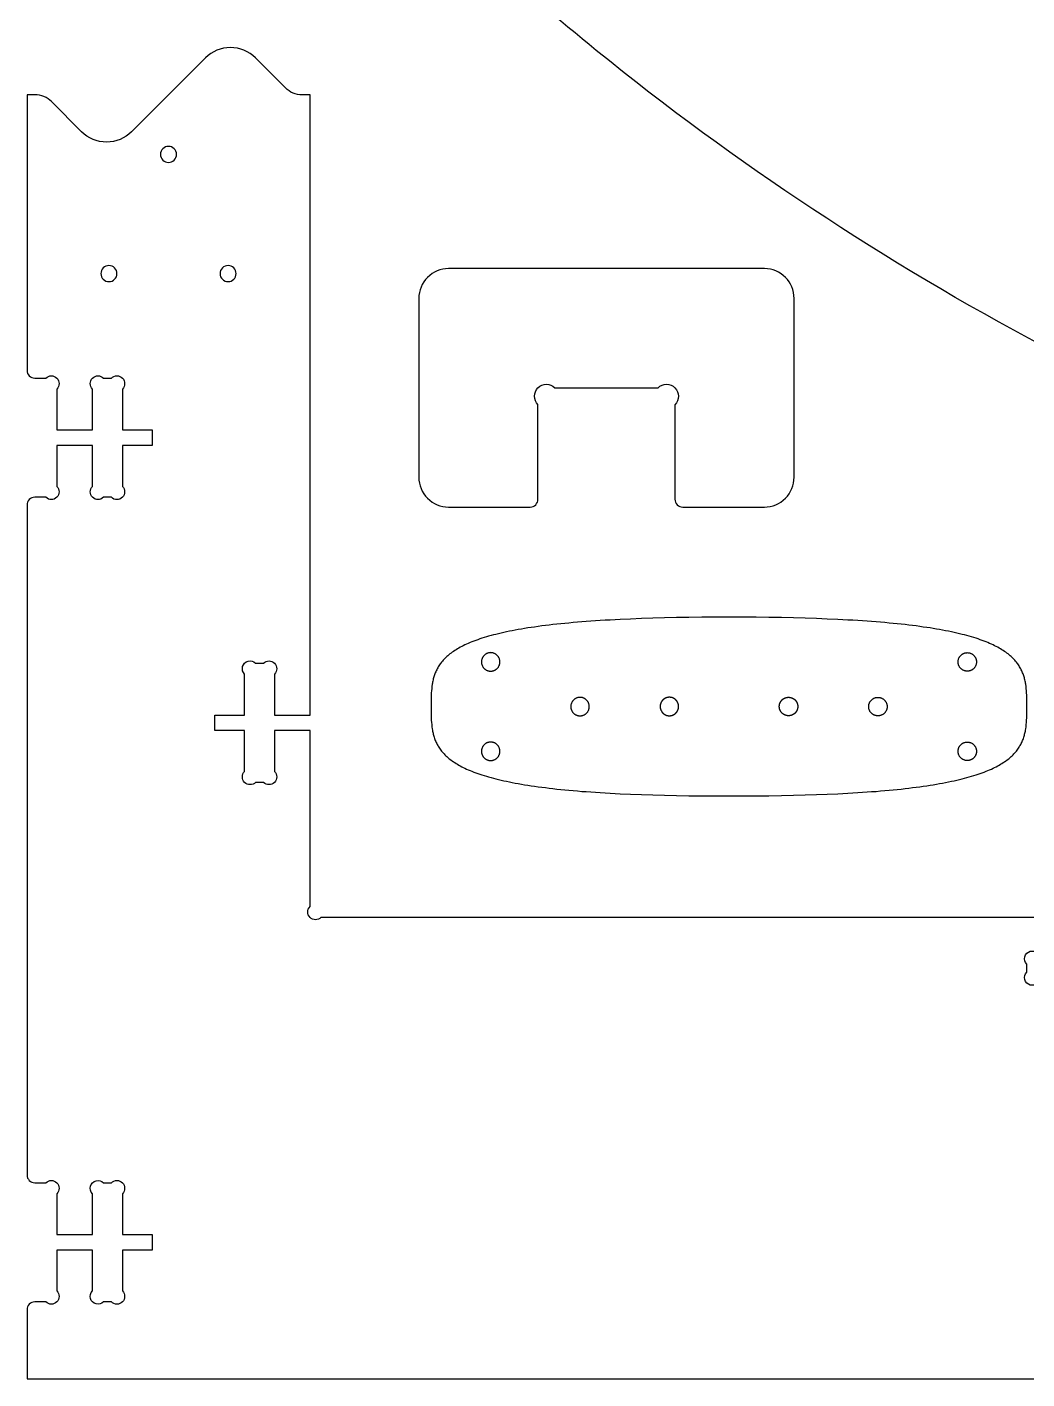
# Model space of a CAD drawing. Extents: x 1.2 to 94.8, y 1.3 to 46.7.
# Drawn here: x 1.22 to 18.01, y 1.32 to 24 of the extents above; entities that cross this region are included whole.
import ezdxf

# ---------------------------------------------------------------- set-up
doc = ezdxf.new("R2010")
doc.units = 0
for name, color, linetype in [('THRUCUT_HOLES', 150, 'CONTINUOUS'), ('THRUCUT_LARGE_PARTS', 18, 'CONTINUOUS'), ('THRUCUT_SMALL_PARTS_WITH_S', 30, 'CONTINUOUS')]:
    doc.layers.add(name, color=color, linetype=linetype)

msp = doc.modelspace()

# ---------------------------------------------------------------- linework, layer by layer
at = {"layer": 'THRUCUT_HOLES'}
for points in [[(3.596, 21.998, 0.414214), (3.461, 21.863, 0.414214), (3.596, 21.728, 0.414214), (3.731, 21.863, 0.414214)], [(2.596, 19.998, 0.414214), (2.461, 19.863, 0.414214), (2.596, 19.728, 0.414214), (2.731, 19.863, 0.414214)], [(4.596, 19.998, 0.414214), (4.461, 19.863, 0.414214), (4.596, 19.728, 0.414214), (4.731, 19.863, 0.414214)]]:
    msp.add_lwpolyline(points, format="xyb", close=True, dxfattribs=at)
at = {"layer": 'THRUCUT_LARGE_PARTS'}
for points in [[(12.388, 28.453, 0.082577), (24.029, 21.166, 0.082577), (37.402, 18.038, 0.004024)], [(18.281, 18.646, -0.048438), (10.776, 23.609, -0.025457), (7.122, 26.892, -0.018794)], [(18.872, 9.06), (6.155, 9.06, -1), (5.971, 9.244), (5.971, 12.197), (5.374, 12.197), (5.374, 11.511, -1), (5.191, 11.327), (5.058, 11.327, -1), (4.874, 11.511), (4.874, 12.197), (4.374, 12.197), (4.374, 12.457), (4.874, 12.457), (4.874, 13.143, -1), (5.058, 13.327), (5.191, 13.327, -1), (5.374, 13.143), (5.374, 12.457), (5.971, 12.457), (5.971, 22.863), (5.838, 22.863, -0.198856), (5.558, 22.978), (5.055, 23.481, 0.414214), (4.216, 23.482), (3.596, 22.863), (2.976, 22.244, -0.414214), (2.137, 22.244), (1.634, 22.748, 0.198856), (1.354, 22.863), (1.221, 22.863), (1.221, 18.24, 0.414211), (1.351, 18.11), (1.537, 18.11, -1), (1.721, 17.926), (1.721, 17.24), (2.321, 17.24), (2.321, 17.926, -1), (2.505, 18.11), (2.637, 18.11, -1), (2.821, 17.926), (2.821, 17.24), (3.321, 17.24), (3.321, 16.98), (2.821, 16.98), (2.821, 16.294, -1), (2.637, 16.11), (2.505, 16.11, -1), (2.321, 16.294), (2.321, 16.98), (1.721, 16.98), (1.721, 16.294, -1), (1.537, 16.11), (1.351, 16.11, 0.414214), (1.221, 15.98), (1.221, 4.74, 0.414211), (1.351, 4.61), (1.537, 4.61, -1), (1.721, 4.426), (1.721, 3.74), (2.321, 3.74), (2.321, 4.426, -1), (2.505, 4.61), (2.637, 4.61, -1), (2.821, 4.426), (2.821, 3.74), (3.321, 3.74), (3.321, 3.48), (2.821, 3.48), (2.821, 2.794, -1), (2.637, 2.61), (2.505, 2.61, -1), (2.321, 2.794), (2.321, 3.48), (1.721, 3.48), (1.721, 2.794, -1), (1.537, 2.61), (1.351, 2.61, 0.414214), (1.221, 2.48), (1.221, 1.318), (20.218, 1.318, 0.41421)], [(18.185, 7.96, -1), (18.002, 8.144), (18.002, 8.276, -1), (18.185, 8.46)]]:
    msp.add_lwpolyline(points, format="xyb", dxfattribs=at)
at = {"layer": 'THRUCUT_SMALL_PARTS_WITH_S'}
msp.add_lwpolyline([(10.804, 19.947), (8.297, 19.947, 0.414219), (7.797, 19.447), (7.797, 16.447, 0.414214), (8.297, 15.947), (9.667, 15.947, 0.414214), (9.797, 16.077), (9.797, 17.665, -1), (10.08, 17.947), (10.947, 17.947), (11.814, 17.947, -1), (12.097, 17.664), (12.097, 16.077, 0.414214), (12.227, 15.947), (13.597, 15.947, 0.414214), (14.097, 16.447), (14.097, 19.447, 0.414208), (13.597, 19.947)], format="xyb", close=True, dxfattribs=at)
for points in [[(13.003, 14.099), (12.772, 14.098), (12.549, 14.097), (12.332, 14.094), (12.123, 14.091), (11.92, 14.087), (11.725, 14.081), (11.535, 14.075), (11.353, 14.068), (11.177, 14.06), (11.007, 14.051), (10.924, 14.047), (10.843, 14.042), (10.763, 14.037), (10.685, 14.031), (10.608, 14.026), (10.533, 14.02), (10.46, 14.014), (10.387, 14.008), (10.317, 14.001), (10.247, 13.995), (10.179, 13.988), (10.113, 13.981), (10.047, 13.974), (9.983, 13.966), (9.921, 13.958), (9.86, 13.951), (9.8, 13.943), (9.741, 13.934), (9.684, 13.926), (9.628, 13.918), (9.573, 13.909), (9.52, 13.9), (9.467, 13.891), (9.416, 13.881), (9.366, 13.872), (9.318, 13.862), (9.27, 13.852), (9.224, 13.842), (9.179, 13.832), (9.135, 13.822), (9.092, 13.811), (9.05, 13.801), (9.009, 13.79), (8.969, 13.779), (8.931, 13.767), (8.893, 13.756), (8.857, 13.745), (8.821, 13.733), (8.786, 13.721), (8.753, 13.709), (8.72, 13.697), (8.689, 13.684), (8.658, 13.672), (8.628, 13.659), (8.599, 13.646), (8.571, 13.634), (8.544, 13.62), (8.518, 13.607), (8.493, 13.594), (8.468, 13.58), (8.445, 13.567), (8.422, 13.553), (8.4, 13.539), (8.379, 13.525), (8.358, 13.51), (8.338, 13.496), (8.319, 13.482), (8.301, 13.467), (8.284, 13.452), (8.267, 13.437), (8.251, 13.422), (8.235, 13.407), (8.22, 13.392), (8.206, 13.376), (8.193, 13.361), (8.18, 13.345), (8.167, 13.329), (8.156, 13.314), (8.145, 13.298), (8.134, 13.282), (8.124, 13.265), (8.114, 13.249), (8.105, 13.232), (8.097, 13.216), (8.089, 13.199), (8.081, 13.183), (8.074, 13.166), (8.068, 13.149), (8.061, 13.132), (8.055, 13.114), (8.05, 13.097), (8.045, 13.08), (8.04, 13.062), (8.036, 13.045), (8.032, 13.027), (8.029, 13.009), (8.025, 12.991), (8.022, 12.974), (8.017, 12.937), (8.013, 12.901), (8.01, 12.864), (8.007, 12.827), (8.006, 12.79), (8.004, 12.752), (8.004, 12.714), (8.003, 12.676), (8.003, 12.599), (8.003, 12.521), (8.004, 12.483), (8.004, 12.445), (8.006, 12.408), (8.007, 12.37), (8.01, 12.333), (8.013, 12.296), (8.017, 12.26), (8.022, 12.224), (8.025, 12.206), (8.029, 12.188), (8.032, 12.17), (8.036, 12.153), (8.04, 12.135), (8.045, 12.118), (8.05, 12.1), (8.055, 12.083), (8.061, 12.066), (8.068, 12.049), (8.074, 12.032), (8.081, 12.015), (8.089, 11.998), (8.097, 11.981), (8.105, 11.965), (8.114, 11.948), (8.124, 11.932), (8.134, 11.916), (8.145, 11.9), (8.156, 11.884), (8.167, 11.868), (8.18, 11.852), (8.193, 11.836), (8.206, 11.821), (8.22, 11.805), (8.235, 11.79), (8.251, 11.775), (8.267, 11.76), (8.284, 11.745), (8.301, 11.73), (8.319, 11.716), (8.338, 11.701), (8.358, 11.687), (8.379, 11.673), (8.4, 11.658), (8.422, 11.644), (8.445, 11.631), (8.468, 11.617), (8.493, 11.603), (8.518, 11.59), (8.544, 11.577), (8.571, 11.564), (8.599, 11.551), (8.628, 11.538), (8.658, 11.525), (8.689, 11.513), (8.72, 11.5), (8.753, 11.488), (8.786, 11.476), (8.821, 11.464), (8.857, 11.453), (8.893, 11.441), (8.931, 11.43), (8.969, 11.419), (9.009, 11.407), (9.05, 11.397), (9.092, 11.386), (9.135, 11.375), (9.179, 11.365), (9.224, 11.355), (9.27, 11.345), (9.318, 11.335), (9.366, 11.325), (9.416, 11.316), (9.467, 11.306), (9.52, 11.297), (9.573, 11.288), (9.628, 11.28), (9.684, 11.271), (9.741, 11.263), (9.8, 11.255), (9.86, 11.247), (9.921, 11.239), (9.983, 11.231), (10.047, 11.224), (10.113, 11.216), (10.179, 11.209), (10.247, 11.203), (10.317, 11.196), (10.387, 11.19), (10.46, 11.183), (10.533, 11.177), (10.608, 11.172), (10.685, 11.166), (10.763, 11.161), (10.843, 11.156), (10.924, 11.151), (11.007, 11.146), (11.177, 11.137), (11.353, 11.129), (11.535, 11.122), (11.725, 11.116), (11.92, 11.111), (12.123, 11.106), (12.332, 11.103), (12.549, 11.101), (12.772, 11.099), (13.003, 11.099), (13.234, 11.099), (13.457, 11.101), (13.674, 11.103), (13.883, 11.106), (14.086, 11.111), (14.282, 11.116), (14.471, 11.122), (14.654, 11.129), (14.83, 11.137), (15, 11.146), (15.082, 11.151), (15.164, 11.156), (15.243, 11.161), (15.321, 11.166), (15.398, 11.172), (15.473, 11.177), (15.547, 11.183), (15.619, 11.19), (15.69, 11.196), (15.759, 11.203), (15.827, 11.209), (15.894, 11.216), (15.959, 11.224), (16.023, 11.231), (16.085, 11.239), (16.147, 11.247), (16.207, 11.255), (16.265, 11.263), (16.322, 11.271), (16.378, 11.28), (16.433, 11.288), (16.487, 11.297), (16.539, 11.306), (16.59, 11.316), (16.64, 11.325), (16.689, 11.335), (16.736, 11.345), (16.783, 11.355), (16.828, 11.365), (16.872, 11.375), (16.915, 11.386), (16.957, 11.397), (16.997, 11.407), (17.037, 11.419), (17.076, 11.43), (17.113, 11.441), (17.15, 11.453), (17.185, 11.464), (17.22, 11.476), (17.254, 11.488), (17.286, 11.5), (17.318, 11.513), (17.348, 11.525), (17.378, 11.538), (17.407, 11.551), (17.435, 11.564), (17.462, 11.577), (17.488, 11.59), (17.514, 11.603), (17.538, 11.617), (17.562, 11.631), (17.584, 11.644), (17.607, 11.658), (17.628, 11.673), (17.648, 11.687), (17.668, 11.701), (17.687, 11.716), (17.705, 11.73), (17.723, 11.745), (17.74, 11.76), (17.756, 11.775), (17.771, 11.79), (17.786, 11.805), (17.8, 11.821), (17.814, 11.836), (17.827, 11.852), (17.839, 11.868), (17.851, 11.884), (17.862, 11.9), (17.872, 11.916), (17.882, 11.932), (17.892, 11.948), (17.901, 11.965), (17.909, 11.981), (17.917, 11.998), (17.925, 12.015), (17.932, 12.032), (17.939, 12.049), (17.945, 12.066), (17.951, 12.083), (17.956, 12.1), (17.961, 12.118), (17.966, 12.135), (17.97, 12.153), (17.974, 12.17), (17.978, 12.188), (17.981, 12.206), (17.984, 12.224), (17.989, 12.26), (17.993, 12.296), (17.997, 12.333), (17.999, 12.37), (18.001, 12.408), (18.002, 12.445), (18.003, 12.483), (18.003, 12.521), (18.003, 12.599), (18.003, 12.676), (18.003, 12.714), (18.002, 12.752), (18.001, 12.79), (17.999, 12.827), (17.997, 12.864), (17.993, 12.901), (17.989, 12.937), (17.984, 12.974), (17.981, 12.991), (17.978, 13.009), (17.974, 13.027), (17.97, 13.045), (17.966, 13.062), (17.961, 13.08), (17.956, 13.097), (17.951, 13.114), (17.945, 13.132), (17.939, 13.149), (17.932, 13.166), (17.925, 13.183), (17.917, 13.199), (17.909, 13.216), (17.901, 13.232), (17.892, 13.249), (17.882, 13.265), (17.872, 13.282), (17.862, 13.298), (17.851, 13.314), (17.839, 13.329), (17.827, 13.345), (17.814, 13.361), (17.8, 13.376), (17.786, 13.392), (17.771, 13.407), (17.756, 13.422), (17.74, 13.437), (17.723, 13.452), (17.705, 13.467), (17.687, 13.482), (17.668, 13.496), (17.648, 13.51), (17.628, 13.525), (17.607, 13.539), (17.584, 13.553), (17.562, 13.567), (17.538, 13.58), (17.514, 13.594), (17.488, 13.607), (17.462, 13.62), (17.435, 13.634), (17.407, 13.646), (17.378, 13.659), (17.348, 13.672), (17.318, 13.684), (17.286, 13.697), (17.254, 13.709), (17.22, 13.721), (17.185, 13.733), (17.15, 13.745), (17.113, 13.756), (17.076, 13.767), (17.037, 13.779), (16.997, 13.79), (16.957, 13.801), (16.915, 13.811), (16.872, 13.822), (16.828, 13.832), (16.783, 13.842), (16.736, 13.852), (16.689, 13.862), (16.64, 13.872), (16.59, 13.881), (16.539, 13.891), (16.487, 13.9), (16.433, 13.909), (16.378, 13.918), (16.322, 13.926), (16.265, 13.934), (16.207, 13.943), (16.147, 13.951), (16.085, 13.958), (16.023, 13.966), (15.959, 13.974), (15.894, 13.981), (15.827, 13.988), (15.759, 13.995), (15.69, 14.001), (15.619, 14.008), (15.547, 14.014), (15.473, 14.02), (15.398, 14.026), (15.321, 14.031), (15.243, 14.037), (15.164, 14.042), (15.082, 14.047), (15, 14.051), (14.83, 14.06), (14.654, 14.068), (14.471, 14.075), (14.282, 14.081), (14.086, 14.087), (13.883, 14.091), (13.674, 14.094), (13.457, 14.097), (13.234, 14.098)], [(9.003, 13.194), (9.011, 13.194), (9.019, 13.194), (9.027, 13.195), (9.034, 13.197), (9.042, 13.198), (9.049, 13.201), (9.057, 13.203), (9.064, 13.206), (9.07, 13.209), (9.077, 13.212), (9.084, 13.216), (9.09, 13.22), (9.096, 13.224), (9.102, 13.229), (9.107, 13.234), (9.113, 13.239), (9.118, 13.244), (9.123, 13.25), (9.127, 13.256), (9.132, 13.262), (9.136, 13.268), (9.14, 13.275), (9.143, 13.281), (9.146, 13.288), (9.149, 13.295), (9.151, 13.303), (9.153, 13.31), (9.155, 13.317), (9.156, 13.325), (9.157, 13.333), (9.158, 13.341), (9.158, 13.349), (9.158, 13.357), (9.157, 13.364), (9.156, 13.372), (9.155, 13.38), (9.153, 13.387), (9.151, 13.395), (9.149, 13.402), (9.146, 13.409), (9.143, 13.416), (9.14, 13.422), (9.136, 13.429), (9.132, 13.435), (9.127, 13.441), (9.123, 13.447), (9.118, 13.453), (9.113, 13.458), (9.107, 13.463), (9.102, 13.468), (9.096, 13.473), (9.09, 13.477), (9.084, 13.481), (9.077, 13.485), (9.07, 13.488), (9.064, 13.491), (9.057, 13.494), (9.049, 13.497), (9.042, 13.499), (9.034, 13.5), (9.027, 13.502), (9.019, 13.503), (9.011, 13.503), (9.003, 13.504), (8.995, 13.503), (8.987, 13.503), (8.98, 13.502), (8.972, 13.5), (8.965, 13.499), (8.957, 13.497), (8.95, 13.494), (8.943, 13.491), (8.936, 13.488), (8.929, 13.485), (8.923, 13.481), (8.917, 13.477), (8.911, 13.473), (8.905, 13.468), (8.899, 13.463), (8.894, 13.458), (8.889, 13.453), (8.884, 13.447), (8.879, 13.441), (8.875, 13.435), (8.871, 13.429), (8.867, 13.422), (8.864, 13.416), (8.86, 13.409), (8.858, 13.402), (8.855, 13.395), (8.853, 13.387), (8.851, 13.38), (8.85, 13.372), (8.849, 13.364), (8.848, 13.357), (8.848, 13.349), (8.848, 13.341), (8.849, 13.333), (8.85, 13.325), (8.851, 13.317), (8.853, 13.31), (8.855, 13.303), (8.858, 13.295), (8.86, 13.288), (8.864, 13.281), (8.867, 13.275), (8.871, 13.268), (8.875, 13.262), (8.879, 13.256), (8.884, 13.25), (8.889, 13.244), (8.894, 13.239), (8.899, 13.234), (8.905, 13.229), (8.911, 13.224), (8.917, 13.22), (8.923, 13.216), (8.929, 13.212), (8.936, 13.209), (8.943, 13.206), (8.95, 13.203), (8.957, 13.201), (8.965, 13.198), (8.972, 13.197), (8.98, 13.195), (8.987, 13.194), (8.995, 13.194)], [(17.003, 13.194), (16.995, 13.194), (16.987, 13.194), (16.979, 13.195), (16.972, 13.197), (16.964, 13.198), (16.957, 13.201), (16.95, 13.203), (16.943, 13.206), (16.936, 13.209), (16.929, 13.212), (16.923, 13.216), (16.916, 13.22), (16.91, 13.224), (16.904, 13.229), (16.899, 13.234), (16.893, 13.239), (16.888, 13.244), (16.883, 13.25), (16.879, 13.256), (16.875, 13.262), (16.87, 13.268), (16.867, 13.275), (16.863, 13.281), (16.86, 13.288), (16.857, 13.295), (16.855, 13.303), (16.853, 13.31), (16.851, 13.317), (16.85, 13.325), (16.849, 13.333), (16.848, 13.341), (16.848, 13.349), (16.848, 13.357), (16.849, 13.364), (16.85, 13.372), (16.851, 13.38), (16.853, 13.387), (16.855, 13.395), (16.857, 13.402), (16.86, 13.409), (16.863, 13.416), (16.867, 13.422), (16.87, 13.429), (16.875, 13.435), (16.879, 13.441), (16.883, 13.447), (16.888, 13.453), (16.893, 13.458), (16.899, 13.463), (16.904, 13.468), (16.91, 13.473), (16.916, 13.477), (16.923, 13.481), (16.929, 13.485), (16.936, 13.488), (16.943, 13.491), (16.95, 13.494), (16.957, 13.497), (16.964, 13.499), (16.972, 13.5), (16.979, 13.502), (16.987, 13.503), (16.995, 13.503), (17.003, 13.504), (17.011, 13.503), (17.019, 13.503), (17.027, 13.502), (17.034, 13.5), (17.042, 13.499), (17.049, 13.497), (17.056, 13.494), (17.063, 13.491), (17.07, 13.488), (17.077, 13.485), (17.083, 13.481), (17.09, 13.477), (17.096, 13.473), (17.102, 13.468), (17.107, 13.463), (17.113, 13.458), (17.118, 13.453), (17.123, 13.447), (17.127, 13.441), (17.132, 13.435), (17.136, 13.429), (17.139, 13.422), (17.143, 13.416), (17.146, 13.409), (17.149, 13.402), (17.151, 13.395), (17.153, 13.387), (17.155, 13.38), (17.156, 13.372), (17.157, 13.364), (17.158, 13.357), (17.158, 13.349), (17.158, 13.341), (17.157, 13.333), (17.156, 13.325), (17.155, 13.317), (17.153, 13.31), (17.151, 13.303), (17.149, 13.295), (17.146, 13.288), (17.143, 13.281), (17.139, 13.275), (17.136, 13.268), (17.132, 13.262), (17.127, 13.256), (17.123, 13.25), (17.118, 13.244), (17.113, 13.239), (17.107, 13.234), (17.102, 13.229), (17.096, 13.224), (17.09, 13.22), (17.083, 13.216), (17.077, 13.212), (17.07, 13.209), (17.063, 13.206), (17.056, 13.203), (17.049, 13.201), (17.042, 13.198), (17.034, 13.197), (17.027, 13.195), (17.019, 13.194), (17.011, 13.194)], [(10.503, 12.444), (10.511, 12.444), (10.519, 12.444), (10.527, 12.445), (10.535, 12.447), (10.542, 12.448), (10.549, 12.451), (10.557, 12.453), (10.564, 12.456), (10.57, 12.459), (10.577, 12.462), (10.584, 12.466), (10.59, 12.47), (10.596, 12.474), (10.602, 12.479), (10.608, 12.484), (10.613, 12.489), (10.618, 12.494), (10.623, 12.5), (10.628, 12.506), (10.632, 12.512), (10.636, 12.518), (10.64, 12.525), (10.643, 12.531), (10.646, 12.538), (10.649, 12.545), (10.651, 12.552), (10.653, 12.56), (10.655, 12.567), (10.657, 12.575), (10.657, 12.583), (10.658, 12.591), (10.658, 12.599), (10.658, 12.607), (10.657, 12.614), (10.657, 12.622), (10.655, 12.63), (10.653, 12.637), (10.651, 12.645), (10.649, 12.652), (10.646, 12.659), (10.643, 12.666), (10.64, 12.672), (10.636, 12.679), (10.632, 12.685), (10.628, 12.691), (10.623, 12.697), (10.618, 12.703), (10.613, 12.708), (10.608, 12.713), (10.602, 12.718), (10.596, 12.723), (10.59, 12.727), (10.584, 12.731), (10.577, 12.735), (10.57, 12.738), (10.564, 12.741), (10.557, 12.744), (10.549, 12.747), (10.542, 12.749), (10.535, 12.75), (10.527, 12.752), (10.519, 12.753), (10.511, 12.753), (10.503, 12.754), (10.495, 12.753), (10.487, 12.753), (10.48, 12.752), (10.472, 12.75), (10.465, 12.749), (10.457, 12.747), (10.45, 12.744), (10.443, 12.741), (10.436, 12.738), (10.429, 12.735), (10.423, 12.731), (10.417, 12.727), (10.411, 12.723), (10.405, 12.718), (10.399, 12.713), (10.394, 12.708), (10.389, 12.703), (10.384, 12.697), (10.379, 12.691), (10.375, 12.685), (10.371, 12.679), (10.367, 12.672), (10.364, 12.666), (10.36, 12.659), (10.358, 12.652), (10.355, 12.645), (10.353, 12.637), (10.351, 12.63), (10.35, 12.622), (10.349, 12.614), (10.348, 12.607), (10.348, 12.599), (10.348, 12.591), (10.349, 12.583), (10.35, 12.575), (10.351, 12.567), (10.353, 12.56), (10.355, 12.552), (10.358, 12.545), (10.36, 12.538), (10.364, 12.531), (10.367, 12.525), (10.371, 12.518), (10.375, 12.512), (10.379, 12.506), (10.384, 12.5), (10.389, 12.494), (10.394, 12.489), (10.399, 12.484), (10.405, 12.479), (10.411, 12.474), (10.417, 12.47), (10.423, 12.466), (10.429, 12.462), (10.436, 12.459), (10.443, 12.456), (10.45, 12.453), (10.457, 12.451), (10.465, 12.448), (10.472, 12.447), (10.48, 12.445), (10.487, 12.444), (10.495, 12.444)], [(12.158, 12.6), (12.158, 12.602), (12.158, 12.604), (12.158, 12.605), (12.158, 12.607), (12.158, 12.609), (12.158, 12.611), (12.158, 12.612), (12.158, 12.614), (12.157, 12.616), (12.157, 12.618), (12.157, 12.619), (12.157, 12.621), (12.157, 12.623), (12.156, 12.625), (12.156, 12.627), (12.156, 12.628), (12.155, 12.63), (12.155, 12.632), (12.155, 12.634), (12.154, 12.636), (12.154, 12.637), (12.153, 12.639), (12.153, 12.641), (12.152, 12.643), (12.152, 12.645), (12.151, 12.646), (12.151, 12.648), (12.15, 12.65), (12.149, 12.652), (12.149, 12.654), (12.148, 12.655), (12.147, 12.657), (12.147, 12.659), (12.146, 12.661), (12.145, 12.663), (12.144, 12.664), (12.144, 12.666), (12.143, 12.667), (12.143, 12.668), (12.142, 12.669), (12.142, 12.67), (12.141, 12.671), (12.141, 12.671), (12.141, 12.672), (12.14, 12.673), (12.14, 12.674), (12.139, 12.675), (12.139, 12.676), (12.138, 12.677), (12.138, 12.677), (12.137, 12.678), (12.137, 12.679), (12.136, 12.68), (12.136, 12.681), (12.135, 12.682), (12.135, 12.682), (12.134, 12.683), (12.134, 12.684), (12.133, 12.685), (12.132, 12.686), (12.132, 12.687), (12.131, 12.687), (12.131, 12.688), (12.13, 12.689), (12.13, 12.69), (12.129, 12.691), (12.128, 12.692), (12.128, 12.692), (12.127, 12.693), (12.127, 12.694), (12.126, 12.695), (12.125, 12.696), (12.125, 12.696), (12.124, 12.697), (12.124, 12.698), (12.123, 12.699), (12.122, 12.699), (12.122, 12.7), (12.121, 12.701), (12.12, 12.702), (12.12, 12.702), (12.119, 12.703), (12.118, 12.704), (12.118, 12.705), (12.117, 12.705), (12.116, 12.706), (12.116, 12.707), (12.115, 12.708), (12.114, 12.708), (12.114, 12.709), (12.113, 12.71), (12.112, 12.71), (12.111, 12.711), (12.111, 12.712), (12.11, 12.713), (12.109, 12.713), (12.109, 12.714), (12.108, 12.715), (12.107, 12.715), (12.106, 12.716), (12.106, 12.717), (12.105, 12.717), (12.104, 12.718), (12.103, 12.719), (12.103, 12.719), (12.102, 12.72), (12.101, 12.721), (12.1, 12.721), (12.099, 12.722), (12.099, 12.722), (12.098, 12.723), (12.097, 12.724), (12.096, 12.724), (12.095, 12.725), (12.095, 12.725), (12.094, 12.726), (12.093, 12.727), (12.092, 12.727), (12.091, 12.728), (12.091, 12.728), (12.09, 12.729), (12.089, 12.729), (12.088, 12.73), (12.087, 12.73), (12.086, 12.731), (12.086, 12.732), (12.085, 12.732), (12.084, 12.733), (12.083, 12.733), (12.082, 12.734), (12.081, 12.734), (12.081, 12.735), (12.08, 12.735), (12.079, 12.736), (12.078, 12.736), (12.077, 12.736), (12.076, 12.737), (12.075, 12.737), (12.074, 12.738), (12.074, 12.738), (12.073, 12.739), (12.072, 12.739), (12.071, 12.74), (12.07, 12.74), (12.069, 12.74), (12.067, 12.741), (12.066, 12.742), (12.064, 12.743), (12.062, 12.744), (12.06, 12.744), (12.059, 12.745), (12.057, 12.746), (12.055, 12.746), (12.053, 12.747), (12.051, 12.748), (12.05, 12.748), (12.048, 12.749), (12.046, 12.749), (12.044, 12.75), (12.042, 12.75), (12.04, 12.751), (12.039, 12.751), (12.037, 12.751), (12.035, 12.752), (12.033, 12.752), (12.031, 12.753), (12.03, 12.753), (12.028, 12.753), (12.026, 12.753), (12.024, 12.754), (12.023, 12.754), (12.021, 12.754), (12.019, 12.754), (12.017, 12.755), (12.015, 12.755), (12.014, 12.755), (12.012, 12.755), (12.01, 12.755), (12.008, 12.755), (12.007, 12.755), (12.005, 12.755), (12.003, 12.755), (12.002, 12.755), (12, 12.755), (11.998, 12.755), (11.996, 12.755), (11.995, 12.755), (11.993, 12.755), (11.991, 12.755), (11.989, 12.755), (11.988, 12.754), (11.986, 12.754), (11.984, 12.754), (11.982, 12.754), (11.98, 12.753), (11.979, 12.753), (11.977, 12.753), (11.975, 12.753), (11.973, 12.752), (11.971, 12.752), (11.97, 12.751), (11.968, 12.751), (11.966, 12.751), (11.964, 12.75), (11.962, 12.75), (11.961, 12.749), (11.959, 12.749), (11.957, 12.748), (11.955, 12.748), (11.953, 12.747), (11.952, 12.746), (11.95, 12.746), (11.948, 12.745), (11.946, 12.744), (11.944, 12.744), (11.943, 12.743), (11.941, 12.742), (11.939, 12.741), (11.937, 12.74), (11.936, 12.74), (11.936, 12.74), (11.935, 12.739), (11.934, 12.739), (11.933, 12.738), (11.932, 12.738), (11.931, 12.737), (11.93, 12.737), (11.929, 12.736), (11.929, 12.736), (11.928, 12.736), (11.927, 12.735), (11.926, 12.735), (11.925, 12.734), (11.924, 12.734), (11.923, 12.733), (11.923, 12.733), (11.922, 12.732), (11.921, 12.732), (11.92, 12.731), (11.919, 12.73), (11.918, 12.73), (11.918, 12.729), (11.917, 12.729), (11.916, 12.728), (11.915, 12.728), (11.914, 12.727), (11.914, 12.727), (11.913, 12.726), (11.912, 12.725), (11.911, 12.725), (11.91, 12.724), (11.91, 12.724), (11.909, 12.723), (11.908, 12.722), (11.907, 12.722), (11.906, 12.721), (11.906, 12.721), (11.905, 12.72), (11.904, 12.719), (11.903, 12.719), (11.903, 12.718), (11.902, 12.717), (11.901, 12.717), (11.9, 12.716), (11.899, 12.715), (11.899, 12.715), (11.898, 12.714), (11.897, 12.713), (11.897, 12.713), (11.896, 12.712), (11.895, 12.711), (11.894, 12.71), (11.894, 12.71), (11.893, 12.709), (11.892, 12.708), (11.892, 12.708), (11.891, 12.707), (11.89, 12.706), (11.889, 12.705), (11.889, 12.705), (11.888, 12.704), (11.887, 12.703), (11.887, 12.702), (11.886, 12.702), (11.886, 12.701), (11.885, 12.7), (11.884, 12.699), (11.884, 12.699), (11.883, 12.698), (11.882, 12.697), (11.882, 12.696), (11.881, 12.696), (11.88, 12.695), (11.88, 12.694), (11.879, 12.693), (11.879, 12.692), (11.878, 12.692), (11.877, 12.691), (11.877, 12.69), (11.876, 12.689), (11.876, 12.688), (11.875, 12.687), (11.875, 12.687), (11.874, 12.686), (11.874, 12.685), (11.873, 12.684), (11.872, 12.683), (11.872, 12.682), (11.871, 12.682), (11.871, 12.681), (11.87, 12.68), (11.87, 12.679), (11.869, 12.678), (11.869, 12.677), (11.868, 12.677), (11.868, 12.676), (11.867, 12.675), (11.867, 12.674), (11.866, 12.673), (11.866, 12.672), (11.866, 12.671), (11.865, 12.671), (11.865, 12.67), (11.864, 12.669), (11.864, 12.668), (11.863, 12.667), (11.863, 12.666), (11.862, 12.664), (11.861, 12.663), (11.861, 12.661), (11.86, 12.659), (11.859, 12.657), (11.858, 12.655), (11.858, 12.654), (11.857, 12.652), (11.857, 12.65), (11.856, 12.648), (11.855, 12.646), (11.855, 12.645), (11.854, 12.643), (11.854, 12.641), (11.853, 12.639), (11.853, 12.637), (11.852, 12.636), (11.852, 12.634), (11.852, 12.632), (11.851, 12.63), (11.851, 12.628), (11.851, 12.627), (11.85, 12.625), (11.85, 12.623), (11.85, 12.621), (11.849, 12.619), (11.849, 12.618), (11.849, 12.616), (11.849, 12.614), (11.849, 12.612), (11.849, 12.611), (11.849, 12.609), (11.848, 12.607), (11.848, 12.605), (11.848, 12.604), (11.848, 12.602), (11.848, 12.6), (11.848, 12.598), (11.848, 12.597), (11.848, 12.595), (11.848, 12.593), (11.849, 12.592), (11.849, 12.59), (11.849, 12.588), (11.849, 12.586), (11.849, 12.584), (11.849, 12.583), (11.849, 12.581), (11.85, 12.579), (11.85, 12.577), (11.85, 12.576), (11.851, 12.574), (11.851, 12.572), (11.851, 12.57), (11.852, 12.568), (11.852, 12.567), (11.852, 12.565), (11.853, 12.563), (11.853, 12.561), (11.854, 12.559), (11.854, 12.558), (11.855, 12.556), (11.855, 12.554), (11.856, 12.552), (11.857, 12.55), (11.857, 12.549), (11.858, 12.547), (11.858, 12.545), (11.859, 12.543), (11.86, 12.541), (11.861, 12.54), (11.861, 12.538), (11.862, 12.536), (11.863, 12.534), (11.863, 12.533), (11.864, 12.532), (11.864, 12.532), (11.865, 12.531), (11.865, 12.53), (11.866, 12.529), (11.866, 12.528), (11.866, 12.527), (11.867, 12.526), (11.867, 12.526), (11.868, 12.525), (11.868, 12.524), (11.869, 12.523), (11.869, 12.522), (11.87, 12.521), (11.87, 12.52), (11.871, 12.52), (11.871, 12.519), (11.872, 12.518), (11.872, 12.517), (11.873, 12.516), (11.874, 12.515), (11.874, 12.515), (11.875, 12.514), (11.875, 12.513), (11.876, 12.512), (11.876, 12.511), (11.877, 12.51), (11.877, 12.51), (11.878, 12.509), (11.879, 12.508), (11.879, 12.507), (11.88, 12.506), (11.88, 12.506), (11.881, 12.505), (11.882, 12.504), (11.882, 12.503), (11.883, 12.502), (11.884, 12.502), (11.884, 12.501), (11.885, 12.5), (11.886, 12.499), (11.886, 12.499), (11.887, 12.498), (11.887, 12.497), (11.888, 12.496), (11.889, 12.496), (11.889, 12.495), (11.89, 12.494), (11.891, 12.493), (11.892, 12.493), (11.892, 12.492), (11.893, 12.491), (11.894, 12.491), (11.894, 12.49), (11.895, 12.489), (11.896, 12.488), (11.897, 12.488), (11.897, 12.487), (11.898, 12.486), (11.899, 12.486), (11.899, 12.485), (11.9, 12.484), (11.901, 12.484), (11.902, 12.483), (11.903, 12.482), (11.903, 12.482), (11.904, 12.481), (11.905, 12.48), (11.906, 12.48), (11.906, 12.479), (11.907, 12.479), (11.908, 12.478), (11.909, 12.477), (11.91, 12.477), (11.91, 12.476), (11.911, 12.476), (11.912, 12.475), (11.913, 12.474), (11.914, 12.474), (11.914, 12.473), (11.915, 12.473), (11.916, 12.472), (11.917, 12.472), (11.918, 12.471), (11.918, 12.47), (11.919, 12.47), (11.92, 12.469), (11.921, 12.469), (11.922, 12.468), (11.923, 12.468), (11.923, 12.467), (11.924, 12.467), (11.925, 12.466), (11.926, 12.466), (11.927, 12.465), (11.928, 12.465), (11.929, 12.464), (11.929, 12.464), (11.93, 12.463), (11.931, 12.463), (11.932, 12.462), (11.933, 12.462), (11.934, 12.462), (11.935, 12.461), (11.936, 12.461), (11.936, 12.46), (11.937, 12.46), (11.939, 12.459), (11.941, 12.458), (11.943, 12.458), (11.944, 12.457), (11.946, 12.456), (11.948, 12.455), (11.95, 12.455), (11.952, 12.454), (11.953, 12.453), (11.955, 12.453), (11.957, 12.452), (11.959, 12.452), (11.961, 12.451), (11.962, 12.451), (11.964, 12.45), (11.966, 12.45), (11.968, 12.449), (11.97, 12.449), (11.971, 12.448), (11.973, 12.448), (11.975, 12.448), (11.977, 12.447), (11.979, 12.447), (11.98, 12.447), (11.982, 12.447), (11.984, 12.446), (11.986, 12.446), (11.988, 12.446), (11.989, 12.446), (11.991, 12.446), (11.993, 12.446), (11.995, 12.445), (11.996, 12.445), (11.998, 12.445), (12, 12.445), (12.002, 12.445), (12.003, 12.445), (12.005, 12.445), (12.007, 12.445), (12.008, 12.445), (12.01, 12.445), (12.012, 12.445), (12.014, 12.446), (12.015, 12.446), (12.017, 12.446), (12.019, 12.446), (12.021, 12.446), (12.023, 12.446), (12.024, 12.447), (12.026, 12.447), (12.028, 12.447), (12.03, 12.447), (12.031, 12.448), (12.033, 12.448), (12.035, 12.448), (12.037, 12.449), (12.039, 12.449), (12.04, 12.45), (12.042, 12.45), (12.044, 12.451), (12.046, 12.451), (12.048, 12.452), (12.05, 12.452), (12.051, 12.453), (12.053, 12.453), (12.055, 12.454), (12.057, 12.455), (12.059, 12.455), (12.06, 12.456), (12.062, 12.457), (12.064, 12.458), (12.066, 12.458), (12.067, 12.459), (12.069, 12.46), (12.07, 12.46), (12.071, 12.461), (12.072, 12.461), (12.073, 12.462), (12.074, 12.462), (12.074, 12.462), (12.075, 12.463), (12.076, 12.463), (12.077, 12.464), (12.078, 12.464), (12.079, 12.465), (12.08, 12.465), (12.081, 12.466), (12.081, 12.466), (12.082, 12.467), (12.083, 12.467), (12.084, 12.468), (12.085, 12.468), (12.086, 12.469), (12.086, 12.469), (12.087, 12.47), (12.088, 12.47), (12.089, 12.471), (12.09, 12.472), (12.091, 12.472), (12.091, 12.473), (12.092, 12.473), (12.093, 12.474), (12.094, 12.474), (12.095, 12.475), (12.095, 12.476), (12.096, 12.476), (12.097, 12.477), (12.098, 12.477), (12.099, 12.478), (12.099, 12.479), (12.1, 12.479), (12.101, 12.48), (12.102, 12.48), (12.103, 12.481), (12.103, 12.482), (12.104, 12.482), (12.105, 12.483), (12.106, 12.484), (12.106, 12.484), (12.107, 12.485), (12.108, 12.486), (12.109, 12.486), (12.109, 12.487), (12.11, 12.488), (12.111, 12.488), (12.111, 12.489), (12.112, 12.49), (12.113, 12.491), (12.114, 12.491), (12.114, 12.492), (12.115, 12.493), (12.116, 12.493), (12.116, 12.494), (12.117, 12.495), (12.118, 12.496), (12.118, 12.496), (12.119, 12.497), (12.12, 12.498), (12.12, 12.499), (12.121, 12.499), (12.122, 12.5), (12.122, 12.501), (12.123, 12.502), (12.124, 12.502), (12.124, 12.503), (12.125, 12.504), (12.125, 12.505), (12.126, 12.506), (12.127, 12.506), (12.127, 12.507), (12.128, 12.508), (12.128, 12.509), (12.129, 12.51), (12.13, 12.51), (12.13, 12.511), (12.131, 12.512), (12.131, 12.513), (12.132, 12.514), (12.132, 12.515), (12.133, 12.515), (12.134, 12.516), (12.134, 12.517), (12.135, 12.518), (12.135, 12.519), (12.136, 12.52), (12.136, 12.52), (12.137, 12.521), (12.137, 12.522), (12.138, 12.523), (12.138, 12.524), (12.139, 12.525), (12.139, 12.526), (12.14, 12.526), (12.14, 12.527), (12.141, 12.528), (12.141, 12.529), (12.141, 12.53), (12.142, 12.531), (12.142, 12.532), (12.143, 12.532), (12.143, 12.533), (12.144, 12.534), (12.144, 12.536), (12.145, 12.538), (12.146, 12.54), (12.147, 12.541), (12.147, 12.543), (12.148, 12.545), (12.149, 12.547), (12.149, 12.549), (12.15, 12.55), (12.151, 12.552), (12.151, 12.554), (12.152, 12.556), (12.152, 12.558), (12.153, 12.559), (12.153, 12.561), (12.154, 12.563), (12.154, 12.565), (12.155, 12.567), (12.155, 12.568), (12.155, 12.57), (12.156, 12.572), (12.156, 12.574), (12.156, 12.576), (12.157, 12.577), (12.157, 12.579), (12.157, 12.581), (12.157, 12.583), (12.157, 12.584), (12.158, 12.586), (12.158, 12.588), (12.158, 12.59), (12.158, 12.592), (12.158, 12.593), (12.158, 12.595), (12.158, 12.597), (12.158, 12.598)], [(13.848, 12.6), (13.848, 12.602), (13.848, 12.604), (13.848, 12.605), (13.848, 12.607), (13.848, 12.609), (13.848, 12.611), (13.848, 12.612), (13.849, 12.614), (13.849, 12.616), (13.849, 12.618), (13.849, 12.619), (13.849, 12.621), (13.85, 12.623), (13.85, 12.625), (13.85, 12.627), (13.851, 12.628), (13.851, 12.63), (13.851, 12.632), (13.852, 12.634), (13.852, 12.636), (13.853, 12.637), (13.853, 12.639), (13.853, 12.641), (13.854, 12.643), (13.855, 12.645), (13.855, 12.646), (13.856, 12.648), (13.856, 12.65), (13.857, 12.652), (13.858, 12.654), (13.858, 12.655), (13.859, 12.657), (13.86, 12.659), (13.86, 12.661), (13.861, 12.663), (13.862, 12.664), (13.863, 12.666), (13.863, 12.667), (13.864, 12.668), (13.864, 12.669), (13.864, 12.67), (13.865, 12.671), (13.865, 12.671), (13.866, 12.672), (13.866, 12.673), (13.867, 12.674), (13.867, 12.675), (13.868, 12.676), (13.868, 12.677), (13.869, 12.677), (13.869, 12.678), (13.87, 12.679), (13.87, 12.68), (13.871, 12.681), (13.871, 12.682), (13.872, 12.682), (13.872, 12.683), (13.873, 12.684), (13.873, 12.685), (13.874, 12.686), (13.874, 12.687), (13.875, 12.687), (13.876, 12.688), (13.876, 12.689), (13.877, 12.69), (13.877, 12.691), (13.878, 12.692), (13.878, 12.692), (13.879, 12.693), (13.88, 12.694), (13.88, 12.695), (13.881, 12.696), (13.881, 12.696), (13.882, 12.697), (13.883, 12.698), (13.883, 12.699), (13.884, 12.699), (13.885, 12.7), (13.885, 12.701), (13.886, 12.702), (13.887, 12.702), (13.887, 12.703), (13.888, 12.704), (13.889, 12.705), (13.889, 12.705), (13.89, 12.706), (13.891, 12.707), (13.891, 12.708), (13.892, 12.708), (13.893, 12.709), (13.893, 12.71), (13.894, 12.71), (13.895, 12.711), (13.896, 12.712), (13.896, 12.713), (13.897, 12.713), (13.898, 12.714), (13.898, 12.715), (13.899, 12.715), (13.9, 12.716), (13.901, 12.717), (13.901, 12.717), (13.902, 12.718), (13.903, 12.719), (13.904, 12.719), (13.905, 12.72), (13.905, 12.721), (13.906, 12.721), (13.907, 12.722), (13.908, 12.722), (13.908, 12.723), (13.909, 12.724), (13.91, 12.724), (13.911, 12.725), (13.912, 12.725), (13.912, 12.726), (13.913, 12.727), (13.914, 12.727), (13.915, 12.728), (13.916, 12.728), (13.917, 12.729), (13.917, 12.729), (13.918, 12.73), (13.919, 12.73), (13.92, 12.731), (13.921, 12.732), (13.922, 12.732), (13.922, 12.733), (13.923, 12.733), (13.924, 12.734), (13.925, 12.734), (13.926, 12.735), (13.927, 12.735), (13.928, 12.736), (13.928, 12.736), (13.929, 12.736), (13.93, 12.737), (13.931, 12.737), (13.932, 12.738), (13.933, 12.738), (13.934, 12.739), (13.934, 12.739), (13.935, 12.74), (13.936, 12.74), (13.937, 12.74), (13.939, 12.741), (13.941, 12.742), (13.942, 12.743), (13.944, 12.744), (13.946, 12.744), (13.948, 12.745), (13.95, 12.746), (13.951, 12.746), (13.953, 12.747), (13.955, 12.748), (13.957, 12.748), (13.959, 12.749), (13.96, 12.749), (13.962, 12.75), (13.964, 12.75), (13.966, 12.751), (13.968, 12.751), (13.969, 12.751), (13.971, 12.752), (13.973, 12.752), (13.975, 12.753), (13.977, 12.753), (13.978, 12.753), (13.98, 12.753), (13.982, 12.754), (13.984, 12.754), (13.986, 12.754), (13.987, 12.754), (13.989, 12.755), (13.991, 12.755), (13.993, 12.755), (13.994, 12.755), (13.996, 12.755), (13.998, 12.755), (14, 12.755), (14.001, 12.755), (14.003, 12.755), (14.005, 12.755), (14.006, 12.755), (14.008, 12.755), (14.01, 12.755), (14.012, 12.755), (14.013, 12.755), (14.015, 12.755), (14.017, 12.755), (14.019, 12.754), (14.02, 12.754), (14.022, 12.754), (14.024, 12.754), (14.026, 12.753), (14.028, 12.753), (14.029, 12.753), (14.031, 12.753), (14.033, 12.752), (14.035, 12.752), (14.037, 12.751), (14.038, 12.751), (14.04, 12.751), (14.042, 12.75), (14.044, 12.75), (14.046, 12.749), (14.047, 12.749), (14.049, 12.748), (14.051, 12.748), (14.053, 12.747), (14.055, 12.746), (14.056, 12.746), (14.058, 12.745), (14.06, 12.744), (14.062, 12.744), (14.064, 12.743), (14.065, 12.742), (14.067, 12.741), (14.069, 12.74), (14.07, 12.74), (14.071, 12.74), (14.072, 12.739), (14.072, 12.739), (14.073, 12.738), (14.074, 12.738), (14.075, 12.737), (14.076, 12.737), (14.077, 12.736), (14.078, 12.736), (14.079, 12.736), (14.079, 12.735), (14.08, 12.735), (14.081, 12.734), (14.082, 12.734), (14.083, 12.733), (14.084, 12.733), (14.084, 12.732), (14.085, 12.732), (14.086, 12.731), (14.087, 12.73), (14.088, 12.73), (14.089, 12.729), (14.089, 12.729), (14.09, 12.728), (14.091, 12.728), (14.092, 12.727), (14.093, 12.727), (14.094, 12.726), (14.094, 12.725), (14.095, 12.725), (14.096, 12.724), (14.097, 12.724), (14.098, 12.723), (14.098, 12.722), (14.099, 12.722), (14.1, 12.721), (14.101, 12.721), (14.101, 12.72), (14.102, 12.719), (14.103, 12.719), (14.104, 12.718), (14.105, 12.717), (14.105, 12.717), (14.106, 12.716), (14.107, 12.715), (14.108, 12.715), (14.108, 12.714), (14.109, 12.713), (14.11, 12.713), (14.11, 12.712), (14.111, 12.711), (14.112, 12.71), (14.113, 12.71), (14.113, 12.709), (14.114, 12.708), (14.115, 12.708), (14.115, 12.707), (14.116, 12.706), (14.117, 12.705), (14.117, 12.705), (14.118, 12.704), (14.119, 12.703), (14.119, 12.702), (14.12, 12.702), (14.121, 12.701), (14.121, 12.7), (14.122, 12.699), (14.123, 12.699), (14.123, 12.698), (14.124, 12.697), (14.125, 12.696), (14.125, 12.696), (14.126, 12.695), (14.126, 12.694), (14.127, 12.693), (14.128, 12.692), (14.128, 12.692), (14.129, 12.691), (14.129, 12.69), (14.13, 12.689), (14.131, 12.688), (14.131, 12.687), (14.132, 12.687), (14.132, 12.686), (14.133, 12.685), (14.133, 12.684), (14.134, 12.683), (14.134, 12.682), (14.135, 12.682), (14.135, 12.681), (14.136, 12.68), (14.136, 12.679), (14.137, 12.678), (14.137, 12.677), (14.138, 12.677), (14.138, 12.676), (14.139, 12.675), (14.139, 12.674), (14.14, 12.673), (14.14, 12.672), (14.141, 12.671), (14.141, 12.671), (14.142, 12.67), (14.142, 12.669), (14.142, 12.668), (14.143, 12.667), (14.143, 12.666), (14.144, 12.664), (14.145, 12.663), (14.146, 12.661), (14.146, 12.659), (14.147, 12.657), (14.148, 12.655), (14.149, 12.654), (14.149, 12.652), (14.15, 12.65), (14.15, 12.648), (14.151, 12.646), (14.152, 12.645), (14.152, 12.643), (14.153, 12.641), (14.153, 12.639), (14.153, 12.637), (14.154, 12.636), (14.154, 12.634), (14.155, 12.632), (14.155, 12.63), (14.155, 12.628), (14.156, 12.627), (14.156, 12.625), (14.156, 12.623), (14.157, 12.621), (14.157, 12.619), (14.157, 12.618), (14.157, 12.616), (14.157, 12.614), (14.158, 12.612), (14.158, 12.611), (14.158, 12.609), (14.158, 12.607), (14.158, 12.605), (14.158, 12.604), (14.158, 12.602), (14.158, 12.6), (14.158, 12.598), (14.158, 12.597), (14.158, 12.595), (14.158, 12.593), (14.158, 12.592), (14.158, 12.59), (14.158, 12.588), (14.157, 12.586), (14.157, 12.584), (14.157, 12.583), (14.157, 12.581), (14.157, 12.579), (14.156, 12.577), (14.156, 12.576), (14.156, 12.574), (14.155, 12.572), (14.155, 12.57), (14.155, 12.568), (14.154, 12.567), (14.154, 12.565), (14.153, 12.563), (14.153, 12.561), (14.153, 12.559), (14.152, 12.558), (14.152, 12.556), (14.151, 12.554), (14.15, 12.552), (14.15, 12.55), (14.149, 12.549), (14.149, 12.547), (14.148, 12.545), (14.147, 12.543), (14.146, 12.541), (14.146, 12.54), (14.145, 12.538), (14.144, 12.536), (14.143, 12.534), (14.143, 12.533), (14.142, 12.532), (14.142, 12.532), (14.142, 12.531), (14.141, 12.53), (14.141, 12.529), (14.14, 12.528), (14.14, 12.527), (14.139, 12.526), (14.139, 12.526), (14.138, 12.525), (14.138, 12.524), (14.137, 12.523), (14.137, 12.522), (14.136, 12.521), (14.136, 12.52), (14.135, 12.52), (14.135, 12.519), (14.134, 12.518), (14.134, 12.517), (14.133, 12.516), (14.133, 12.515), (14.132, 12.515), (14.132, 12.514), (14.131, 12.513), (14.131, 12.512), (14.13, 12.511), (14.129, 12.51), (14.129, 12.51), (14.128, 12.509), (14.128, 12.508), (14.127, 12.507), (14.126, 12.506), (14.126, 12.506), (14.125, 12.505), (14.125, 12.504), (14.124, 12.503), (14.123, 12.502), (14.123, 12.502), (14.122, 12.501), (14.121, 12.5), (14.121, 12.499), (14.12, 12.499), (14.119, 12.498), (14.119, 12.497), (14.118, 12.496), (14.117, 12.496), (14.117, 12.495), (14.116, 12.494), (14.115, 12.493), (14.115, 12.493), (14.114, 12.492), (14.113, 12.491), (14.113, 12.491), (14.112, 12.49), (14.111, 12.489), (14.11, 12.488), (14.11, 12.488), (14.109, 12.487), (14.108, 12.486), (14.108, 12.486), (14.107, 12.485), (14.106, 12.484), (14.105, 12.484), (14.105, 12.483), (14.104, 12.482), (14.103, 12.482), (14.102, 12.481), (14.101, 12.48), (14.101, 12.48), (14.1, 12.479), (14.099, 12.479), (14.098, 12.478), (14.098, 12.477), (14.097, 12.477), (14.096, 12.476), (14.095, 12.476), (14.094, 12.475), (14.094, 12.474), (14.093, 12.474), (14.092, 12.473), (14.091, 12.473), (14.09, 12.472), (14.089, 12.472), (14.089, 12.471), (14.088, 12.47), (14.087, 12.47), (14.086, 12.469), (14.085, 12.469), (14.084, 12.468), (14.084, 12.468), (14.083, 12.467), (14.082, 12.467), (14.081, 12.466), (14.08, 12.466), (14.079, 12.465), (14.079, 12.465), (14.078, 12.464), (14.077, 12.464), (14.076, 12.463), (14.075, 12.463), (14.074, 12.462), (14.073, 12.462), (14.072, 12.462), (14.072, 12.461), (14.071, 12.461), (14.07, 12.46), (14.069, 12.46), (14.067, 12.459), (14.065, 12.458), (14.064, 12.458), (14.062, 12.457), (14.06, 12.456), (14.058, 12.455), (14.056, 12.455), (14.055, 12.454), (14.053, 12.453), (14.051, 12.453), (14.049, 12.452), (14.047, 12.452), (14.046, 12.451), (14.044, 12.451), (14.042, 12.45), (14.04, 12.45), (14.038, 12.449), (14.037, 12.449), (14.035, 12.448), (14.033, 12.448), (14.031, 12.448), (14.029, 12.447), (14.028, 12.447), (14.026, 12.447), (14.024, 12.447), (14.022, 12.446), (14.02, 12.446), (14.019, 12.446), (14.017, 12.446), (14.015, 12.446), (14.013, 12.446), (14.012, 12.445), (14.01, 12.445), (14.008, 12.445), (14.006, 12.445), (14.005, 12.445), (14.003, 12.445), (14.001, 12.445), (14, 12.445), (13.998, 12.445), (13.996, 12.445), (13.994, 12.445), (13.993, 12.446), (13.991, 12.446), (13.989, 12.446), (13.987, 12.446), (13.986, 12.446), (13.984, 12.446), (13.982, 12.447), (13.98, 12.447), (13.978, 12.447), (13.977, 12.447), (13.975, 12.448), (13.973, 12.448), (13.971, 12.448), (13.969, 12.449), (13.968, 12.449), (13.966, 12.45), (13.964, 12.45), (13.962, 12.451), (13.96, 12.451), (13.959, 12.452), (13.957, 12.452), (13.955, 12.453), (13.953, 12.453), (13.951, 12.454), (13.95, 12.455), (13.948, 12.455), (13.946, 12.456), (13.944, 12.457), (13.942, 12.458), (13.941, 12.458), (13.939, 12.459), (13.937, 12.46), (13.936, 12.46), (13.935, 12.461), (13.934, 12.461), (13.934, 12.462), (13.933, 12.462), (13.932, 12.462), (13.931, 12.463), (13.93, 12.463), (13.929, 12.464), (13.928, 12.464), (13.928, 12.465), (13.927, 12.465), (13.926, 12.466), (13.925, 12.466), (13.924, 12.467), (13.923, 12.467), (13.922, 12.468), (13.922, 12.468), (13.921, 12.469), (13.92, 12.469), (13.919, 12.47), (13.918, 12.47), (13.917, 12.471), (13.917, 12.472), (13.916, 12.472), (13.915, 12.473), (13.914, 12.473), (13.913, 12.474), (13.912, 12.474), (13.912, 12.475), (13.911, 12.476), (13.91, 12.476), (13.909, 12.477), (13.908, 12.477), (13.908, 12.478), (13.907, 12.479), (13.906, 12.479), (13.905, 12.48), (13.905, 12.48), (13.904, 12.481), (13.903, 12.482), (13.902, 12.482), (13.901, 12.483), (13.901, 12.484), (13.9, 12.484), (13.899, 12.485), (13.898, 12.486), (13.898, 12.486), (13.897, 12.487), (13.896, 12.488), (13.896, 12.488), (13.895, 12.489), (13.894, 12.49), (13.893, 12.491), (13.893, 12.491), (13.892, 12.492), (13.891, 12.493), (13.891, 12.493), (13.89, 12.494), (13.889, 12.495), (13.889, 12.496), (13.888, 12.496), (13.887, 12.497), (13.887, 12.498), (13.886, 12.499), (13.885, 12.499), (13.885, 12.5), (13.884, 12.501), (13.883, 12.502), (13.883, 12.502), (13.882, 12.503), (13.881, 12.504), (13.881, 12.505), (13.88, 12.506), (13.88, 12.506), (13.879, 12.507), (13.878, 12.508), (13.878, 12.509), (13.877, 12.51), (13.877, 12.51), (13.876, 12.511), (13.876, 12.512), (13.875, 12.513), (13.874, 12.514), (13.874, 12.515), (13.873, 12.515), (13.873, 12.516), (13.872, 12.517), (13.872, 12.518), (13.871, 12.519), (13.871, 12.52), (13.87, 12.52), (13.87, 12.521), (13.869, 12.522), (13.869, 12.523), (13.868, 12.524), (13.868, 12.525), (13.867, 12.526), (13.867, 12.526), (13.866, 12.527), (13.866, 12.528), (13.865, 12.529), (13.865, 12.53), (13.864, 12.531), (13.864, 12.532), (13.864, 12.532), (13.863, 12.533), (13.863, 12.534), (13.862, 12.536), (13.861, 12.538), (13.86, 12.54), (13.86, 12.541), (13.859, 12.543), (13.858, 12.545), (13.858, 12.547), (13.857, 12.549), (13.856, 12.55), (13.856, 12.552), (13.855, 12.554), (13.855, 12.556), (13.854, 12.558), (13.853, 12.559), (13.853, 12.561), (13.853, 12.563), (13.852, 12.565), (13.852, 12.567), (13.851, 12.568), (13.851, 12.57), (13.851, 12.572), (13.85, 12.574), (13.85, 12.576), (13.85, 12.577), (13.849, 12.579), (13.849, 12.581), (13.849, 12.583), (13.849, 12.584), (13.849, 12.586), (13.848, 12.588), (13.848, 12.59), (13.848, 12.592), (13.848, 12.593), (13.848, 12.595), (13.848, 12.597), (13.848, 12.598)], [(15.503, 12.444), (15.495, 12.444), (15.487, 12.444), (15.479, 12.445), (15.472, 12.447), (15.464, 12.448), (15.457, 12.451), (15.45, 12.453), (15.443, 12.456), (15.436, 12.459), (15.429, 12.462), (15.423, 12.466), (15.416, 12.47), (15.41, 12.474), (15.404, 12.479), (15.399, 12.484), (15.393, 12.489), (15.388, 12.494), (15.383, 12.5), (15.379, 12.506), (15.374, 12.512), (15.37, 12.518), (15.367, 12.525), (15.363, 12.531), (15.36, 12.538), (15.357, 12.545), (15.355, 12.552), (15.353, 12.56), (15.351, 12.567), (15.35, 12.575), (15.349, 12.583), (15.348, 12.591), (15.348, 12.599), (15.348, 12.607), (15.349, 12.614), (15.35, 12.622), (15.351, 12.63), (15.353, 12.637), (15.355, 12.645), (15.357, 12.652), (15.36, 12.659), (15.363, 12.666), (15.367, 12.672), (15.37, 12.679), (15.374, 12.685), (15.379, 12.691), (15.383, 12.697), (15.388, 12.703), (15.393, 12.708), (15.399, 12.713), (15.404, 12.718), (15.41, 12.723), (15.416, 12.727), (15.423, 12.731), (15.429, 12.735), (15.436, 12.738), (15.443, 12.741), (15.45, 12.744), (15.457, 12.747), (15.464, 12.749), (15.472, 12.75), (15.479, 12.752), (15.487, 12.753), (15.495, 12.753), (15.503, 12.754), (15.511, 12.753), (15.519, 12.753), (15.527, 12.752), (15.534, 12.75), (15.542, 12.749), (15.549, 12.747), (15.556, 12.744), (15.563, 12.741), (15.57, 12.738), (15.577, 12.735), (15.583, 12.731), (15.59, 12.727), (15.596, 12.723), (15.602, 12.718), (15.607, 12.713), (15.613, 12.708), (15.618, 12.703), (15.623, 12.697), (15.627, 12.691), (15.632, 12.685), (15.636, 12.679), (15.639, 12.672), (15.643, 12.666), (15.646, 12.659), (15.649, 12.652), (15.651, 12.645), (15.653, 12.637), (15.655, 12.63), (15.656, 12.622), (15.657, 12.614), (15.658, 12.607), (15.658, 12.599), (15.658, 12.591), (15.657, 12.583), (15.656, 12.575), (15.655, 12.567), (15.653, 12.56), (15.651, 12.552), (15.649, 12.545), (15.646, 12.538), (15.643, 12.531), (15.639, 12.525), (15.636, 12.518), (15.632, 12.512), (15.627, 12.506), (15.623, 12.5), (15.618, 12.494), (15.613, 12.489), (15.607, 12.484), (15.602, 12.479), (15.596, 12.474), (15.59, 12.47), (15.583, 12.466), (15.577, 12.462), (15.57, 12.459), (15.563, 12.456), (15.556, 12.453), (15.549, 12.451), (15.542, 12.448), (15.534, 12.447), (15.527, 12.445), (15.519, 12.444), (15.511, 12.444)], [(9.003, 11.694), (9.011, 11.694), (9.019, 11.694), (9.027, 11.695), (9.035, 11.697), (9.042, 11.698), (9.049, 11.701), (9.057, 11.703), (9.064, 11.706), (9.071, 11.709), (9.077, 11.712), (9.084, 11.716), (9.09, 11.72), (9.096, 11.724), (9.102, 11.729), (9.108, 11.734), (9.113, 11.739), (9.118, 11.744), (9.123, 11.75), (9.128, 11.756), (9.132, 11.762), (9.136, 11.768), (9.14, 11.775), (9.143, 11.781), (9.146, 11.788), (9.149, 11.795), (9.151, 11.803), (9.153, 11.81), (9.155, 11.817), (9.157, 11.825), (9.158, 11.833), (9.158, 11.841), (9.158, 11.849), (9.158, 11.857), (9.158, 11.864), (9.157, 11.872), (9.155, 11.88), (9.153, 11.887), (9.151, 11.895), (9.149, 11.902), (9.146, 11.909), (9.143, 11.916), (9.14, 11.922), (9.136, 11.929), (9.132, 11.935), (9.128, 11.941), (9.123, 11.947), (9.118, 11.953), (9.113, 11.958), (9.108, 11.963), (9.102, 11.968), (9.096, 11.973), (9.09, 11.977), (9.084, 11.981), (9.077, 11.985), (9.071, 11.988), (9.064, 11.991), (9.057, 11.994), (9.049, 11.997), (9.042, 11.999), (9.035, 12), (9.027, 12.002), (9.019, 12.003), (9.011, 12.003), (9.003, 12.004), (8.995, 12.003), (8.987, 12.003), (8.98, 12.002), (8.972, 12), (8.965, 11.999), (8.957, 11.997), (8.95, 11.994), (8.943, 11.991), (8.936, 11.988), (8.929, 11.985), (8.923, 11.981), (8.917, 11.977), (8.911, 11.973), (8.905, 11.968), (8.899, 11.963), (8.894, 11.958), (8.889, 11.953), (8.884, 11.947), (8.879, 11.941), (8.875, 11.935), (8.871, 11.929), (8.867, 11.922), (8.864, 11.916), (8.861, 11.909), (8.858, 11.902), (8.855, 11.895), (8.853, 11.887), (8.851, 11.88), (8.85, 11.872), (8.849, 11.864), (8.849, 11.857), (8.848, 11.849), (8.849, 11.841), (8.849, 11.833), (8.85, 11.825), (8.851, 11.817), (8.853, 11.81), (8.855, 11.803), (8.858, 11.795), (8.861, 11.788), (8.864, 11.781), (8.867, 11.775), (8.871, 11.768), (8.875, 11.762), (8.879, 11.756), (8.884, 11.75), (8.889, 11.744), (8.894, 11.739), (8.899, 11.734), (8.905, 11.729), (8.911, 11.724), (8.917, 11.72), (8.923, 11.716), (8.929, 11.712), (8.936, 11.709), (8.943, 11.706), (8.95, 11.703), (8.957, 11.701), (8.965, 11.698), (8.972, 11.697), (8.98, 11.695), (8.987, 11.694), (8.995, 11.694)], [(17.003, 11.694), (16.995, 11.694), (16.987, 11.694), (16.979, 11.695), (16.972, 11.697), (16.964, 11.698), (16.957, 11.701), (16.95, 11.703), (16.943, 11.706), (16.936, 11.709), (16.929, 11.712), (16.923, 11.716), (16.916, 11.72), (16.91, 11.724), (16.904, 11.729), (16.899, 11.734), (16.893, 11.739), (16.888, 11.744), (16.883, 11.75), (16.879, 11.756), (16.874, 11.762), (16.87, 11.768), (16.867, 11.775), (16.863, 11.781), (16.86, 11.788), (16.857, 11.795), (16.855, 11.803), (16.853, 11.81), (16.851, 11.817), (16.85, 11.825), (16.849, 11.833), (16.848, 11.841), (16.848, 11.849), (16.848, 11.857), (16.849, 11.864), (16.85, 11.872), (16.851, 11.88), (16.853, 11.887), (16.855, 11.895), (16.857, 11.902), (16.86, 11.909), (16.863, 11.916), (16.867, 11.922), (16.87, 11.929), (16.874, 11.935), (16.879, 11.941), (16.883, 11.947), (16.888, 11.953), (16.893, 11.958), (16.899, 11.963), (16.904, 11.968), (16.91, 11.973), (16.916, 11.977), (16.923, 11.981), (16.929, 11.985), (16.936, 11.988), (16.943, 11.991), (16.95, 11.994), (16.957, 11.997), (16.964, 11.999), (16.972, 12), (16.979, 12.002), (16.987, 12.003), (16.995, 12.003), (17.003, 12.004), (17.011, 12.003), (17.019, 12.003), (17.027, 12.002), (17.034, 12), (17.042, 11.999), (17.049, 11.997), (17.056, 11.994), (17.063, 11.991), (17.07, 11.988), (17.077, 11.985), (17.083, 11.981), (17.09, 11.977), (17.096, 11.973), (17.102, 11.968), (17.107, 11.963), (17.113, 11.958), (17.118, 11.953), (17.123, 11.947), (17.127, 11.941), (17.131, 11.935), (17.136, 11.929), (17.139, 11.922), (17.143, 11.916), (17.146, 11.909), (17.149, 11.902), (17.151, 11.895), (17.153, 11.887), (17.155, 11.88), (17.156, 11.872), (17.157, 11.864), (17.158, 11.857), (17.158, 11.849), (17.158, 11.841), (17.157, 11.833), (17.156, 11.825), (17.155, 11.817), (17.153, 11.81), (17.151, 11.803), (17.149, 11.795), (17.146, 11.788), (17.143, 11.781), (17.139, 11.775), (17.136, 11.768), (17.131, 11.762), (17.127, 11.756), (17.123, 11.75), (17.118, 11.744), (17.113, 11.739), (17.107, 11.734), (17.102, 11.729), (17.096, 11.724), (17.09, 11.72), (17.083, 11.716), (17.077, 11.712), (17.07, 11.709), (17.063, 11.706), (17.056, 11.703), (17.049, 11.701), (17.042, 11.698), (17.034, 11.697), (17.027, 11.695), (17.019, 11.694), (17.011, 11.694)]]:
    msp.add_lwpolyline(points, close=True, dxfattribs=at)

doc.saveas('drawing.dxf')
